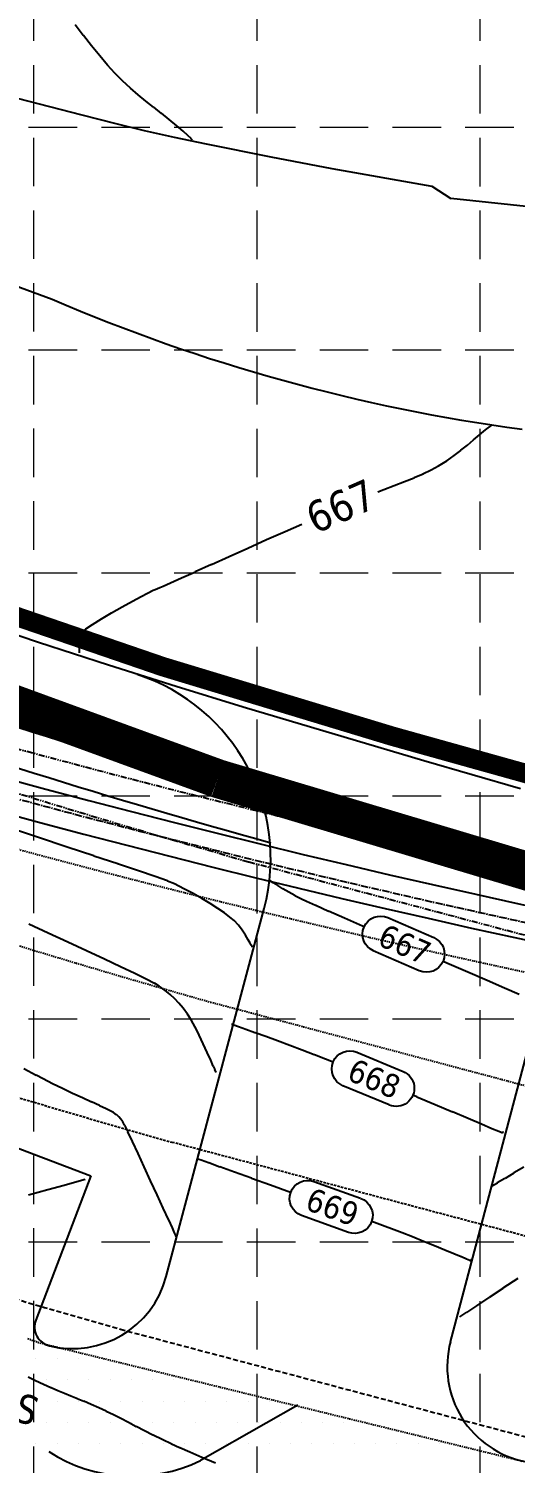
# Model space of a CAD drawing. Header units: inches. Extents: x 6967 to 7890, y 13663 to 15138.
# Drawn here: x 7359.1 to 7409.2, y 14262.6 to 14410.6 of the extents above; entities that cross this region are included whole.
import ezdxf

# ---------------------------------------------------------------- set-up
doc = ezdxf.new("R2010")
doc.units = ezdxf.units.IN
doc.header["$MEASUREMENT"] = 0
for name, pattern in [('CENTER2', [1.125, 0.75, -0.125, 0.125, -0.125]), ('DASHED', [0.75, 0.5, -0.25]), ('HIDDEN', [0.375, 0.25, -0.125]), ('XGWI003AR$0$HIDDEN2', [0.1875, 0.125, -0.0625]), ('xGWI003pt$0$HIDDEN2', [0.1875, 0.125, -0.0625]), ('xGWI003pt$0$PHANTOM2', [1.25, 0.625, -0.125, 0.125, -0.125, 0.125, -0.125])]:
    doc.linetypes.add(name, pattern=pattern)
for name, color, linetype in [('C-SITE-BLDG-STBK-N', 7, 'DASHED'), ('C-SITE-LSCP-STBK-N', 2, 'HIDDEN'), ('EC', 35, 'Continuous'), ('GRID', 254, 'HIDDEN'), ('LIMITS OF DISTURBANCE', 1, 'HIDDEN'), ('PC', 35, 'Continuous'), ('SILT FENCE', 200, 'Continuous'), ('V-ESMT-ACCS-TXT-N', 7, 'Continuous'), ('V-ROAD-BACK-P', 2, 'Continuous'), ('V-STRM-CNTR-E', 11, 'CENTER2'), ('V-STRM-UNDR-E', 15, 'Continuous'), ('XGWI003AR$0$C-PKNG-CURB-FACE-N', 4, 'Continuous'), ('XGWI003AR$0$C-PKNG-FIRE-HTCH-N', 2, 'Continuous'), ('XGWI003AR$0$C-PKNG-FIRE-N', 2, 'XGWI003AR$0$HIDDEN2'), ('XGWI003AR$0$C-SITE-WALK-N', 2, 'Continuous'), ('xGWI003pt$0$C-BNDY-E', 3, 'xGWI003pt$0$PHANTOM2'), ('xGWI003pt$0$C-ESMT-ELEC', 14, 'xGWI003pt$0$HIDDEN2'), ('xGWI003pt$0$C-RWAY-DCTD-E', 6, 'xGWI003pt$0$PHANTOM2'), ('xGWI003pt$0$TXU-ESMT', 2, 'xGWI003pt$0$HIDDEN2')]:
    doc.layers.add(name, color=color, linetype=linetype)
doc.styles.add('L100', font='TAHOMA.TTF', dxfattribs={"height": 4})
doc.styles.add('L50', font='TAHOMA.TTF', dxfattribs={"height": 2})
doc.styles.add('L80', font='TAHOMA.TTF', dxfattribs={"height": 3.2})

msp = doc.modelspace()

# ---------------------------------------------------------------- linework, layer by layer
at = {"layer": 'C-SITE-BLDG-STBK-N'}
msp.add_line((7368.57, 14276.47), (7533.85, 14232.55), dxfattribs=at)
msp.add_arc((7656.88, 15294.95), 1058.5, 247.12365, 254.19419, dxfattribs=at)
at = {"layer": 'C-SITE-LSCP-STBK-N', "color": 253}
msp.add_line((7537.58, 14252.25), (7373.86, 14295.76), dxfattribs=at)
msp.add_arc((7656.88, 15294.95), 1038.5, 248.54838, 254.18533, dxfattribs=at)
at = {"layer": 'EC', "color": 35, "extrusion": (0.792956, 0.609279, 0), "elevation": 14619.57}
msp.add_lwpolyline([(6939.28, 668), (6940.66, 668)], dxfattribs=at)
at = {"layer": 'EC', "color": 35, "extrusion": (0.785388, 0.619004, 0), "elevation": 14703.98}
msp.add_lwpolyline([(6757.22, 668), (6758.59, 668)], dxfattribs=at)
at = {"layer": 'EC', "color": 35}
for points, elevation in [([(7366.42, 14407.83), (7365.58, 14408.86)], 668), ([(7367.23, 14406.88), (7366.42, 14407.83)], 668), ([(7371.97, 14402.54), (7371.18, 14403.17)], 668), ([(7375.02, 14400.06), (7374.37, 14400.62)], 668), ([(7375.83, 14399.31), (7375.51, 14399.62)], 668), ([(7404.31, 14367.69), (7404.93, 14368.23)], 667), ([(7405.55, 14368.76), (7406.18, 14369.27)], 667), ([(7395.7, 14363.1), (7396.78, 14363.51)], 667), ([(7396.78, 14363.51), (7397.82, 14363.92)], 667), ([(7395.09, 14362.86), (7395.7, 14363.1)], 667), ([(7383.62, 14357.93), (7385.52, 14358.78)], 667), ([(7377.94, 14355.38), (7379.77, 14356.2)], 667), ([(7372.62, 14352.99), (7372.95, 14353.14)], 667), ([(7372.95, 14353.14), (7373.71, 14353.48)], 667), ([(7373.71, 14353.48), (7374.85, 14353.99)], 667), ([(7369.79, 14351.58), (7370.69, 14352.07)], 667), ([(7371.92, 14352.71), (7372.14, 14352.8)], 667), ([(7372.14, 14352.8), (7372.36, 14352.89)], 667), ([(7372.36, 14352.89), (7372.62, 14352.99)], 667), ([(7366.59, 14349.75), (7367.64, 14350.37)], 667), ([(7368.74, 14350.99), (7369.79, 14351.58)], 667), ([(7365, 14348.73), (7365.68, 14349.19)], 667), ([(7364.46, 14347.95), (7364.66, 14348.42)], 667), ([(7364.35, 14346.27), (7364.35, 14346.28)], 667)]:
    msp.add_lwpolyline(points, dxfattribs=dict(at, elevation=elevation))
at = {"layer": 'EC', "color": 35, "extrusion": (0.738065, 0.67473, 0), "elevation": 15158.24}
msp.add_lwpolyline([(5661.2, 668), (5662.33, 668)], dxfattribs=at)
at = {"layer": 'EC', "color": 35, "extrusion": (0.707845, 0.706368, 0), "elevation": 15391.36}
msp.add_lwpolyline([(4991.6, 668), (4992.74, 668)], dxfattribs=at)
at = {"layer": 'EC', "color": 35, "extrusion": (-0.67864, -0.734471, 0), "elevation": -15580.99}
msp.add_lwpolyline([(-4362.73, 668), (-4363.82, 668)], dxfattribs=at)
at = {"layer": 'EC', "color": 35, "extrusion": (-0.653299, -0.7571, 0), "elevation": -15720.2}
msp.add_lwpolyline([(-3829.88, 668), (-3830.93, 668)], dxfattribs=at)
at = {"layer": 'EC', "color": 35, "extrusion": (-0.633761, -0.773529, 0), "elevation": -15812.84}
msp.add_lwpolyline([(-3426.34, 668), (-3427.36, 668)], dxfattribs=at)
at = {"layer": 'EC', "color": 35, "extrusion": (-0.617813, -0.786325, 0), "elevation": -15879.58}
msp.add_lwpolyline([(-3100.29, 668), (-3101.3, 668)], dxfattribs=at)
at = {"layer": 'EC', "color": 35, "extrusion": (0.622655, 0.782496, 0), "elevation": 15860.14}
msp.add_lwpolyline([(3197.24, 668), (3198.26, 668)], dxfattribs=at)
at = {"layer": 'EC', "color": 35, "extrusion": (-0.635642, -0.771984, 0), "elevation": -15804.51}
msp.add_lwpolyline([(-3460.73, 668), (-3461.77, 668)], dxfattribs=at)
at = {"layer": 'EC', "color": 35, "extrusion": (0.670079, 0.74229, 0), "elevation": 15630.86}
msp.add_lwpolyline([(4174.12, 668), (4174.78, 668)], dxfattribs=at)
at = {"layer": 'EC', "color": 35, "extrusion": (0.691824, 0.722066, 0), "elevation": 15500.03}
msp.add_lwpolyline([(4635.73, 668), (4635.96, 668)], dxfattribs=at)
at = {"layer": 'EC', "color": 35, "extrusion": (-0.603277, 0.797532, 0), "elevation": 6991.97}
msp.add_lwpolyline([(-14575.31, 667), (-14576.12, 667)], dxfattribs=at)
at = {"layer": 'EC', "color": 35, "extrusion": (-0.649154, 0.760657, 0), "elevation": 6122.35}
msp.add_lwpolyline([(-14959.81, 667), (-14960.62, 667)], dxfattribs=at)
at = {"layer": 'EC', "color": 35, "extrusion": (-0.573921, 0.818911, 0), "elevation": 7516.27}
msp.add_lwpolyline([(-14306.71, 667), (-14307.65, 667)], dxfattribs=at)
at = {"layer": 'EC', "color": 35, "extrusion": (-0.61105, 0.791592, 0), "elevation": 6848.92}
msp.add_lwpolyline([(-14638.83, 667), (-14639.71, 667)], dxfattribs=at)
at = {"layer": 'EC', "color": 35, "extrusion": (-0.636856, 0.770982, 0), "elevation": 6361.76}
msp.add_lwpolyline([(-14857.89, 667), (-14858.75, 667)], dxfattribs=at)
at = {"layer": 'EC', "color": 35, "extrusion": (0.43163, -0.902051, 0), "elevation": -9763.77}
msp.add_lwpolyline([(12875.18, 667), (12876.12, 667)], dxfattribs=at)
at = {"layer": 'EC', "color": 35, "extrusion": (0.474801, -0.880093, 0), "elevation": -9128.85}
msp.add_lwpolyline([(13333.79, 667), (13334.65, 667)], dxfattribs=at)
at = {"layer": 'EC', "color": 35, "extrusion": (0.527423, -0.849603, 0), "elevation": -8301.38}
msp.add_lwpolyline([(13864.92, 667), (13865.91, 667)], dxfattribs=at)
at = {"layer": 'EC', "color": 35, "extrusion": (0.37988, -0.925036, 0), "elevation": -10476.85}
msp.add_lwpolyline([(12299.82, 667), (12300.89, 667)], dxfattribs=at)
at = {"layer": 'EC', "color": 35, "extrusion": (0.400925, -0.916111, 0), "elevation": -10192.95}
msp.add_lwpolyline([(12537.15, 667), (12538.16, 667)], dxfattribs=at)
at = {"layer": 'EC', "color": 35, "extrusion": (0.40752, -0.913196, 0), "elevation": -10102.63}
msp.add_lwpolyline([(12595.92, 667), (12597.8, 667)], dxfattribs=at)
at = {"layer": 'EC', "color": 35, "extrusion": (0.408922, -0.912569, 0), "elevation": -10083.28}
msp.add_lwpolyline([(12607.22, 667), (12609.34, 667)], dxfattribs=at)
at = {"layer": 'EC', "color": 35, "extrusion": (0.409345, -0.91238, 0), "elevation": -10077.43}
msp.add_lwpolyline([(12609.79, 667), (12611.89, 667)], dxfattribs=at)
at = {"layer": 'EC', "color": 35, "extrusion": (0.409975, -0.912097, 0), "elevation": -10068.72}
msp.add_lwpolyline([(12611.35, 667), (12612.92, 667)], dxfattribs=at)
at = {"layer": 'EC', "color": 35, "extrusion": (-0.409864, 0.912147, 0), "elevation": 10070.27}
msp.add_lwpolyline([(-12611.69, 667), (-12613.51, 667)], dxfattribs=at)
at = {"layer": 'EC', "color": 35, "extrusion": (0.474298, -0.880364, 0), "elevation": -9139.14}
msp.add_lwpolyline([(13296.06, 667), (13296.8, 667)], dxfattribs=at)
at = {"layer": 'EC', "color": 35, "extrusion": (-0.466699, 0.884416, 0), "elevation": 9253.31}
msp.add_lwpolyline([(-13217.61, 667), (-13217.97, 667)], dxfattribs=at)
at = {"layer": 'EC', "color": 35, "extrusion": (0.42503, -0.905179, 0), "elevation": -9858.49}
msp.add_lwpolyline([(12772.97, 667), (12773.24, 667)], dxfattribs=at)
at = {"layer": 'EC', "color": 35, "extrusion": (-0.493715, 0.869624, 0), "elevation": 8841.91}
msp.add_lwpolyline([(-13492.07, 667), (-13493.33, 667)], dxfattribs=at)
at = {"layer": 'EC', "color": 35, "extrusion": (-0.66846, 0.743748, 0), "elevation": 5748.63}
msp.add_lwpolyline([(-15068.8, 667), (-15069.26, 667)], dxfattribs=at)
at = {"layer": 'EC', "color": 35, "extrusion": (0.524614, -0.85134, 0), "elevation": -8351.91}
msp.add_lwpolyline([(13798.48, 667), (13799.56, 667)], dxfattribs=at)
at = {"layer": 'EC', "color": 35, "extrusion": (0.998466, -0.055367, 0), "elevation": 6558.69}
msp.add_lwpolyline([(14732.58, 667), (14733.12, 667)], dxfattribs=at)
at = {"layer": 'EC', "color": 35, "extrusion": (0.985052, -0.172255, 0), "elevation": 4782.87}
msp.add_lwpolyline([(15401.48, 667), (15402.05, 667)], dxfattribs=at)
at = {"layer": 'EC', "color": 35, "extrusion": (0.999951, 0.00993, 0), "elevation": 7506.43}
msp.add_lwpolyline([(14272.67, 667), (14273.01, 667)], dxfattribs=at)
at = {"layer": 'EC', "color": 35, "extrusion": (0.998949, 0.045845, 0), "elevation": 8014.31}
msp.add_lwpolyline([(13993.63, 667), (13993.8, 667)], dxfattribs=at)
at = {"layer": 'EC', "color": 35, "extrusion": (0.997797, 0.066335, 0), "elevation": 8299.79}
msp.add_lwpolyline([(13826.17, 667), (13826.22, 667)], dxfattribs=at)
at = {"layer": 'GRID', "color": 252, "linetype": 'HIDDEN', "lineweight": 0, "ltscale": 20}
for p, q in [((7359.63, 13779.39), (7359.63, 15113.57)), ((7382.63, 13779.38), (7382.63, 15113.57)), ((7405.63, 13779.38), (7405.63, 15113.57)), ((6991.59, 14400.5), (7865.68, 14400.5)), ((6991.59, 14377.5), (7865.68, 14377.5)), ((6991.59, 14354.5), (7865.68, 14354.5)), ((6991.59, 14331.49), (7865.68, 14331.49)), ((6991.59, 14308.49), (7865.68, 14308.49)), ((6991.59, 14285.49), (7865.68, 14285.49))]:
    msp.add_line(p, q, dxfattribs=at)
at = {"layer": 'LIMITS OF DISTURBANCE', "linetype": 'DASHED', "ltscale": 25, "const_width": 2}
msp.add_lwpolyline([(7626.68, 14301.01), (7537.7, 14305.63), (7486.93, 14312.38), (7396.55, 14337.66), (7372.92, 14344.83), (7341.41, 14355.65), (7272.76, 14383.79), (7321.11, 14493.63), (7084.45, 14614.89), (7078.43, 14602.87), (7300.44, 14489.89), (7255.53, 14390.87), (7231.16, 14402.51, 0.426649), (7192.43, 14387.89), (7143.12, 14290.44, 0.055483), (7100.96, 14177.59), (7091.99, 14135.02), (7118.28, 14130.52), (7275.49, 14103.27), (7373.36, 14083.72), (7470.5, 14064.56), (7646.85, 14024.45)], format="xyb", dxfattribs=at)
at = {"layer": 'PC', "color": 25, "extrusion": (-0.319244, -0.947672, 0), "elevation": -15927.16}
msp.add_lwpolyline([(2401.11, 668), (2398.16, 668)], dxfattribs=at)
at = {"layer": 'PC', "color": 25}
for points, elevation in [([(7363.06, 14326.21), (7360.12, 14327.19)], 668), ([(7370.41, 14323.76), (7368.27, 14324.48)], 668), ([(7385.3, 14321.91), (7384.76, 14322.24)], 667), ([(7376.05, 14321.41), (7375.1, 14321.92)], 668), ([(7387.21, 14320.85), (7386.54, 14321.2)], 667), ([(7379.84, 14319), (7379.28, 14319.42)], 668), ([(7380.27, 14318.63), (7379.84, 14319)], 668), ([(7381.43, 14317.14), (7381.1, 14317.65)], 668), ([(7393.51, 14318.04), (7391.63, 14318.87)], 667), ([(7393.66, 14317.98), (7393.51, 14318.04)], 667), ([(7365.07, 14315.5), (7363.13, 14316.4)], 669), ([(7382.04, 14316.09), (7381.91, 14316.31)], 668), ([(7382.13, 14315.96), (7382.04, 14316.09)], 668), ([(7406.34, 14312.45), (7404.34, 14313.32)], 667), ([(7373.17, 14311.43), (7372.56, 14311.87)], 669), ([(7408.13, 14311.67), (7406.34, 14312.45)], 667), ([(7373.69, 14311), (7373.17, 14311.43)], 669), ([(7374.59, 14310.11), (7374.16, 14310.57)], 669), ([(7375.02, 14309.59), (7374.59, 14310.11)], 669), ([(7381.47, 14307.41), (7380.73, 14307.67)], 668), ([(7382.42, 14307.06), (7381.47, 14307.41)], 668), ([(7377.09, 14305.93), (7376.67, 14306.81)], 669), ([(7377.49, 14305.04), (7377.09, 14305.93)], 669), ([(7384.75, 14306.21), (7383.53, 14306.66)], 668), ([(7386.02, 14305.74), (7384.75, 14306.21)], 668), ([(7387.3, 14305.26), (7386.02, 14305.74)], 668), ([(7378.12, 14303.63), (7377.86, 14304.22)], 669), ([(7360.58, 14302.3), (7359.87, 14302.67)], 670), ([(7361.57, 14301.8), (7360.58, 14302.3)], 670), ([(7362.6, 14301.3), (7361.57, 14301.8)], 670), ([(7366.4, 14299.54), (7365.57, 14299.92)], 670), ([(7368.6, 14298.16), (7368.38, 14298.4)], 670), ([(7368.99, 14297.54), (7368.82, 14297.87)], 670), ([(7405.77, 14297.62), (7404.39, 14298.2)], 668), ([(7369.81, 14295.83), (7369.33, 14296.83)], 670), ([(7407.86, 14296.73), (7407.79, 14296.76)], 668), ([(7407.96, 14296.84), (7407.94, 14296.77)], 668), ([(7376.57, 14294.02), (7376.52, 14294.04)], 669), ([(7376.62, 14294), (7376.57, 14294.02)], 669), ([(7376.89, 14293.9), (7376.62, 14294)], 669), ([(7378.81, 14293.21), (7377.65, 14293.63)], 669), ([(7410.11, 14293.21), (7409.1, 14292.6)], 669), ([(7372.34, 14290.34), (7371.67, 14291.79)], 670), ([(7407.4, 14291.56), (7406.79, 14291.2)], 669), ([(7359.09, 14290.35), (7361.07, 14290.88)], 670), ([(7373.53, 14287.74), (7372.97, 14288.97)], 670), ([(7374.14, 14286.41), (7373.91, 14286.92)], 670), ([(7397.59, 14286.42), (7396.77, 14286.72)], 669), ([(7398.66, 14286), (7397.59, 14286.42)], 669), ([(7399.8, 14285.54), (7398.66, 14286)], 669), ([(7400.93, 14285.08), (7399.8, 14285.54)], 669), ([(7404.2, 14283.71), (7403.69, 14283.93)], 669), ([(7404.4, 14283.62), (7404.2, 14283.71)], 669), ([(7404.55, 14283.55), (7404.4, 14283.62)], 669), ([(7404.74, 14283.69), (7404.71, 14283.6)], 669), ([(7409.49, 14281.7), (7407.97, 14280.7)], 670), ([(7406.53, 14279.74), (7405.26, 14278.9)], 670), ([(7404.22, 14278.22), (7403.51, 14277.75)], 670), ([(7361.4, 14270.42), (7360.64, 14270.76)], 670), ([(7364.8, 14269.03), (7364.11, 14269.31)], 670), ([(7367.08, 14268.01), (7366.34, 14268.37)], 670), ([(7369.39, 14266.84), (7368.6, 14267.25)], 670), ([(7374.66, 14264.24), (7373.83, 14264.62)], 670), ([(7376.95, 14263.24), (7375.71, 14263.78)], 670)]:
    msp.add_lwpolyline(points, dxfattribs=dict(at, elevation=elevation))
at = {"layer": 'PC', "color": 25, "extrusion": (0.314883, 0.94913, 0), "elevation": 15915.94}
msp.add_lwpolyline([(-2480.31, 668), (-2477.42, 668)], dxfattribs=at)
at = {"layer": 'PC', "color": 25, "extrusion": (-0.315025, -0.949083, 0), "elevation": -15916.31}
msp.add_lwpolyline([(2480.54, 668), (2477.93, 668)], dxfattribs=at)
at = {"layer": 'PC', "color": 25, "extrusion": (0.32357, 0.946204, 0), "elevation": 15938.05}
msp.add_lwpolyline([(-2341.01, 668), (-2339.17, 668)], dxfattribs=at)
at = {"layer": 'PC', "color": 25, "extrusion": (-0.338021, -0.941139, 0), "elevation": -15972.03}
msp.add_lwpolyline([(2098.03, 668), (2096.68, 668)], dxfattribs=at)
at = {"layer": 'PC', "color": 25, "extrusion": (-0.379944, -0.92501, 0), "elevation": -16050.13}
msp.add_lwpolyline([(1379.44, 668), (1378.66, 668)], dxfattribs=at)
at = {"layer": 'PC', "color": 25, "extrusion": (-0.454722, -0.890633, 0), "elevation": -16109.2}
msp.add_lwpolyline([(56.02, 668), (54.94, 668)], dxfattribs=at)
at = {"layer": 'PC', "color": 25, "extrusion": (0.510121, 0.860103, 0), "elevation": 16085.72}
msp.add_lwpolyline([(954.97, 667), (955.42, 667)], dxfattribs=at)
at = {"layer": 'PC', "color": 25, "extrusion": (-0.518758, -0.854921, 0), "elevation": -16075.29}
msp.add_lwpolyline([(-1116.39, 667), (-1116.94, 667)], dxfattribs=at)
at = {"layer": 'PC', "color": 25, "extrusion": (0.494597, 0.869123, 0), "elevation": 16095.23}
msp.add_lwpolyline([(671.59, 668), (672.64, 668)], dxfattribs=at)
at = {"layer": 'PC', "color": 25, "extrusion": (-0.514612, -0.857423, 0), "elevation": -16075.34}
msp.add_lwpolyline([(-1043.54, 668), (-1044.53, 668)], dxfattribs=at)
at = {"layer": 'PC', "color": 25, "extrusion": (-0.50601, -0.862527, 0), "elevation": -16090.08}
msp.add_lwpolyline([(-876.32, 667), (-877.01, 667)], dxfattribs=at)
at = {"layer": 'PC', "color": 25, "extrusion": (-0.489345, -0.87209, 0), "elevation": -16103.95}
msp.add_lwpolyline([(-566.28, 667), (-567.01, 667)], dxfattribs=at)
at = {"layer": 'PC', "color": 25, "extrusion": (-0.424756, -0.905308, 0), "elevation": -16102.54}
msp.add_lwpolyline([(605.4, 667), (604.83, 667)], dxfattribs=at)
at = {"layer": 'PC', "color": 25, "extrusion": (-0.410676, -0.911781, 0), "elevation": -16091.22}
msp.add_lwpolyline([(855.89, 667), (854.85, 667)], dxfattribs=at)
at = {"layer": 'PC', "color": 25, "extrusion": (0.536691, 0.843779, 0), "elevation": 16042.84}
msp.add_lwpolyline([(1459.46, 668), (1460.38, 668)], dxfattribs=at)
at = {"layer": 'PC', "color": 25, "extrusion": (-0.563149, -0.826355, 0), "elevation": -15988.56}
msp.add_lwpolyline([(-1966.07, 668), (-1966.9, 668)], dxfattribs=at)
at = {"layer": 'PC', "color": 25, "extrusion": (-0.405878, -0.913927, 0), "elevation": -16086.5}
msp.add_lwpolyline([(941.92, 667), (940.47, 667)], dxfattribs=at)
at = {"layer": 'PC', "color": 25, "extrusion": (0.40347, 0.914993, 0), "elevation": 16083.97}
msp.add_lwpolyline([(-986.06, 667), (-984.27, 667)], dxfattribs=at)
at = {"layer": 'PC', "color": 25, "extrusion": (0.421281, 0.90693, 0), "elevation": 16085.92}
msp.add_lwpolyline([(-644.4, 669), (-642.18, 669)], dxfattribs=at)
at = {"layer": 'PC', "color": 25, "extrusion": (0.73199, 0.681316, 0), "elevation": 15157.79}
msp.add_lwpolyline([(5452.15, 668), (5452.8, 668)], dxfattribs=at)
at = {"layer": 'PC', "color": 25, "extrusion": (0.797579, 0.603214, 0), "elevation": 14523.62}
msp.add_lwpolyline([(6967.08, 668), (6967.72, 668)], dxfattribs=at)
at = {"layer": 'PC', "color": 25, "linetype": 'Continuous', "extrusion": (-0.400427, -0.916329, 0)}
for points, elevation in [([(1043.58, 667), (1048.73, 667)], -16082.47), ([(1048.73, 667), (1043.58, 667)], -16078.72)]:
    msp.add_lwpolyline(points, dxfattribs=dict(at, elevation=elevation))
at = {"layer": 'PC', "color": 25, "extrusion": (-0.420394, -0.907342, 0), "elevation": -16085.28}
msp.add_lwpolyline([(662.35, 669), (660.14, 669)], dxfattribs=at)
at = {"layer": 'PC', "color": 25, "extrusion": (0.860346, 0.509711, 0), "elevation": 13648.19}
msp.add_lwpolyline([(8554.73, 668), (8555.29, 668)], dxfattribs=at)
at = {"layer": 'PC', "color": 25, "extrusion": (0.866476, 0.499219, 0), "elevation": 13543.22}
msp.add_lwpolyline([(8719.55, 668), (8719.95, 668)], dxfattribs=at)
at = {"layer": 'PC', "color": 25, "extrusion": (-0.42175, -0.906712, 0), "elevation": -16086.26}
msp.add_lwpolyline([(642.46, 669), (640.44, 669)], dxfattribs=at)
at = {"layer": 'PC', "color": 25, "extrusion": (-0.424435, -0.905458, 0), "elevation": -16088.09}
msp.add_lwpolyline([(596.63, 669), (594.79, 669)], dxfattribs=at)
at = {"layer": 'PC', "color": 25, "extrusion": (0.828315, 0.560263, 0), "elevation": 14135.43}
msp.add_lwpolyline([(7722.12, 668), (7722.19, 668)], dxfattribs=at)
at = {"layer": 'PC', "color": 25, "extrusion": (-0.429328, -0.903148, 0), "elevation": -16091.08}
msp.add_lwpolyline([(511.18, 669), (509.57, 669)], dxfattribs=at)
at = {"layer": 'PC', "color": 25, "extrusion": (-0.438221, -0.898867, 0), "elevation": -16095.35}
msp.add_lwpolyline([(353.66, 669), (352.35, 669)], dxfattribs=at)
at = {"layer": 'PC', "color": 25, "extrusion": (-0.399608, -0.916686, 0), "elevation": -16079.65}
msp.add_lwpolyline([(1065.4, 667), (1064.98, 667)], dxfattribs=at)
at = {"layer": 'PC', "color": 25, "extrusion": (0.399366, 0.916792, 0), "elevation": 16079.37}
msp.add_lwpolyline([(-1071.99, 667), (-1069.65, 667)], dxfattribs=at)
at = {"layer": 'PC', "color": 25, "extrusion": (-0.456186, -0.889885, 0), "elevation": -16099.2}
msp.add_lwpolyline([(31.29, 669), (30.33, 669)], dxfattribs=at)
at = {"layer": 'PC', "color": 25, "extrusion": (-0.504575, -0.863368, 0), "elevation": -16076.42}
msp.add_lwpolyline([(-856.19, 669), (-856.75, 669)], dxfattribs=at)
at = {"layer": 'PC', "color": 25, "extrusion": (-0.67971, -0.733481, 0), "elevation": -15508.82}
msp.add_lwpolyline([(-4318.23, 669), (-4318.86, 669)], dxfattribs=at)
at = {"layer": 'PC', "color": 25, "extrusion": (0.399229, 0.916851, 0), "elevation": 16079.21}
msp.add_lwpolyline([(-1080.18, 667), (-1078.52, 667)], dxfattribs=at)
at = {"layer": 'PC', "color": 25, "extrusion": (0.801535, 0.597947, 0), "elevation": 14467.72}
msp.add_lwpolyline([(7059.01, 669), (7059.77, 669)], dxfattribs=at)
at = {"layer": 'PC', "color": 25, "extrusion": (0.843021, 0.53788, 0), "elevation": 13914.2}
msp.add_lwpolyline([(8094.96, 669), (8095.66, 669)], dxfattribs=at)
at = {"layer": 'PC', "color": 25, "extrusion": (0.877409, 0.479742, 0), "elevation": 13335.98}
msp.add_lwpolyline([(9014.97, 669), (9015.82, 669)], dxfattribs=at)
at = {"layer": 'PC', "color": 25, "extrusion": (0.894813, 0.446442, 0), "elevation": 12987.89}
msp.add_lwpolyline([(9508.67, 669), (9509.61, 669)], dxfattribs=at)
at = {"layer": 'PC', "color": 25, "extrusion": (-0.343551, -0.939134, 0), "elevation": -15972.47}
msp.add_lwpolyline([(2015.38, 668), (2015.32, 668)], dxfattribs=at)
at = {"layer": 'PC', "color": 25, "extrusion": (-0.336006, -0.94186, 0), "elevation": -15955.79}
msp.add_lwpolyline([(2143.63, 668), (2143.45, 668)], dxfattribs=at)
at = {"layer": 'PC', "color": 25, "extrusion": (-0.336969, -0.941516, 0), "elevation": -15957.98}
msp.add_lwpolyline([(2127.83, 668), (2127.32, 668)], dxfattribs=at)
at = {"layer": 'PC', "color": 25, "extrusion": (-0.341589, -0.939849, 0), "elevation": -15968.24}
msp.add_lwpolyline([(2052.41, 668), (2051.23, 668)], dxfattribs=at)
at = {"layer": 'PC', "color": 25, "extrusion": (0.912439, 0.409212, 0), "elevation": 12585.31}
msp.add_lwpolyline([(10032.62, 669), (10033.52, 669)], dxfattribs=at)
at = {"layer": 'PC', "color": 25, "extrusion": (-0.355292, -0.934755, 0), "elevation": -15996.57}
msp.add_lwpolyline([(1824.09, 668), (1822.77, 668)], dxfattribs=at)
at = {"layer": 'PC', "color": 25, "extrusion": (0.362277, 0.932071, 0), "elevation": 16009.77}
msp.add_lwpolyline([(-1705.57, 668), (-1704.35, 668)], dxfattribs=at)
at = {"layer": 'PC', "color": 25, "extrusion": (-0.372866, -0.927885, 0), "elevation": -16028.15}
msp.add_lwpolyline([(1524.02, 668), (1523.17, 668)], dxfattribs=at)
at = {"layer": 'PC', "color": 25, "linetype": 'Continuous', "extrusion": (-0.385163, -0.922848, 0)}
for points, elevation in [([(1312.77, 668), (1317.92, 668)], -16048.89), ([(1317.92, 668), (1312.77, 668)], -16045.13)]:
    msp.add_lwpolyline(points, dxfattribs=dict(at, elevation=elevation))
at = {"layer": 'PC', "color": 25, "extrusion": (-0.469337, -0.883019, 0), "elevation": -16083.79}
msp.add_lwpolyline([(-213.86, 670), (-215.31, 670)], dxfattribs=at)
at = {"layer": 'PC', "color": 25, "extrusion": (0.908618, 0.417629, 0), "elevation": 12677.51}
msp.add_lwpolyline([(9914.8, 669), (9915.21, 669)], dxfattribs=at)
at = {"layer": 'PC', "color": 25, "extrusion": (0.903781, 0.427996, 0), "elevation": 12790.09}
msp.add_lwpolyline([(9768.89, 669), (9769.13, 669)], dxfattribs=at)
at = {"layer": 'PC', "color": 25, "extrusion": (0.89906, 0.437826, 0), "elevation": 12895.86}
msp.add_lwpolyline([(9628.73, 669), (9628.84, 669)], dxfattribs=at)
at = {"layer": 'PC', "color": 25, "extrusion": (-0.426756, -0.904367, 0), "elevation": -16075.65}
msp.add_lwpolyline([(556.47, 670), (555.32, 670)], dxfattribs=at)
at = {"layer": 'PC', "color": 25, "extrusion": (-0.419913, -0.907565, 0), "elevation": -16070.99}
msp.add_lwpolyline([(678.99, 670), (677.88, 670)], dxfattribs=at)
at = {"layer": 'PC', "color": 25, "extrusion": (-0.416215, -0.909266, 0), "elevation": -16068.09}
msp.add_lwpolyline([(745.43, 670), (744.4, 670)], dxfattribs=at)
at = {"layer": 'PC', "color": 25, "extrusion": (-0.387729, -0.921773, 0), "elevation": -16050.61}
msp.add_lwpolyline([(1275.61, 668), (1275.16, 668)], dxfattribs=at)
at = {"layer": 'PC', "color": 25, "extrusion": (0.388545, 0.92143, 0), "elevation": 16051.73}
msp.add_lwpolyline([(-1263.44, 668), (-1261.4, 668)], dxfattribs=at)
at = {"layer": 'PC', "color": 25, "extrusion": (0.420968, 0.907076, 0), "elevation": 16071.78}
msp.add_lwpolyline([(-662.99, 670), (-662.24, 670)], dxfattribs=at)
at = {"layer": 'PC', "color": 25, "extrusion": (-0.436538, -0.899686, 0), "elevation": -16080.82}
msp.add_lwpolyline([(386.45, 670), (385.9, 670)], dxfattribs=at)
at = {"layer": 'PC', "color": 25, "extrusion": (-0.488277, -0.872689, 0), "elevation": -16075.98}
msp.add_lwpolyline([(-551.95, 670), (-552.26, 670)], dxfattribs=at)
at = {"layer": 'PC', "color": 25, "extrusion": (-0.598321, -0.801257, 0), "elevation": -15865.37}
msp.add_lwpolyline([(-2651.38, 670), (-2651.75, 670)], dxfattribs=at)
at = {"layer": 'PC', "color": 25, "extrusion": (0.663895, 0.747826, 0), "elevation": 15584.54}
msp.add_lwpolyline([(3982.37, 670), (3982.69, 670)], dxfattribs=at)
at = {"layer": 'PC', "color": 25, "extrusion": (-0.389183, -0.921161, 0), "elevation": -16052.6}
msp.add_lwpolyline([(1254.27, 668), (1252.33, 668)], dxfattribs=at)
at = {"layer": 'PC', "color": 25, "extrusion": (-0.389693, -0.920945, 0), "elevation": -16053.3}
msp.add_lwpolyline([(1247.13, 668), (1245.38, 668)], dxfattribs=at)
at = {"layer": 'PC', "color": 25, "extrusion": (0.799371, 0.600838, 0), "elevation": 14481.12}
msp.add_lwpolyline([(7001.83, 670), (7002.2, 670)], dxfattribs=at)
at = {"layer": 'PC', "color": 25, "extrusion": (0.899703, 0.436502, 0), "elevation": 12870.82}
msp.add_lwpolyline([(9646.17, 670), (9646.95, 670)], dxfattribs=at)
at = {"layer": 'PC', "color": 25, "extrusion": (-0.390439, -0.920629, 0), "elevation": -16054.3}
msp.add_lwpolyline([(1236.78, 668), (1235.61, 668)], dxfattribs=at)
at = {"layer": 'PC', "color": 25, "extrusion": (0.390687, 0.920524, 0), "elevation": 16054.63}
msp.add_lwpolyline([(-1233.21, 668), (-1232.45, 668)], dxfattribs=at)
at = {"layer": 'PC', "color": 25, "extrusion": (0.963404, -0.268054, 0), "elevation": 3304.53}
msp.add_lwpolyline([(15759.41, 668), (15759.37, 668)], dxfattribs=at)
at = {"layer": 'PC', "color": 25, "extrusion": (0.958078, -0.286506, 0), "elevation": 3001.27}
msp.add_lwpolyline([(15819.97, 668), (15819.96, 668)], dxfattribs=at)
at = {"layer": 'PC', "color": 25, "extrusion": (0.906706, 0.421763, 0), "elevation": 12711.71}
msp.add_lwpolyline([(9852.45, 670), (9853.8, 670)], dxfattribs=at)
at = {"layer": 'PC', "color": 25, "extrusion": (-0.390673, -0.92053, 0), "elevation": -16054.62}
msp.add_lwpolyline([(1233.73, 668), (1233.46, 668)], dxfattribs=at)
at = {"layer": 'PC', "color": 25, "extrusion": (-0.290931, -0.956744, 0), "elevation": -15833.49}
msp.add_lwpolyline([(2928.13, 668), (2928.07, 668)], dxfattribs=at)
at = {"layer": 'PC', "color": 25, "extrusion": (0.920445, -0.390871, 0), "elevation": 1230.41}
msp.add_lwpolyline([(16054.95, 668), (16054.89, 668)], dxfattribs=at)
at = {"layer": 'PC', "color": 25, "extrusion": (0.907922, 0.419139, 0), "elevation": 12683.16}
msp.add_lwpolyline([(9887.66, 670), (9889.17, 670)], dxfattribs=at)
at = {"layer": 'PC', "color": 25, "extrusion": (0.908658, 0.41754, 0), "elevation": 12665.73}
msp.add_lwpolyline([(9908.39, 670), (9909.98, 670)], dxfattribs=at)
at = {"layer": 'PC', "color": 25, "extrusion": (0.337213, 0.941428, 0), "elevation": 15944.27}
msp.add_lwpolyline([(-2125.52, 669), (-2124.72, 669)], dxfattribs=at)
at = {"layer": 'PC', "color": 25, "extrusion": (0.337566, 0.941302, 0), "elevation": 15945.06}
msp.add_lwpolyline([(-2122.37, 669), (-2120.78, 669)], dxfattribs=at)
at = {"layer": 'PC', "color": 25, "extrusion": (-0.337795, -0.94122, 0), "elevation": -15945.58}
msp.add_lwpolyline([(2120.36, 669), (2118.49, 669)], dxfattribs=at)
at = {"layer": 'PC', "color": 25, "extrusion": (0.521983, -0.852956, 0), "elevation": -8323.52}
msp.add_lwpolyline([(13780.13, 669), (13779.05, 669)], dxfattribs=at)
at = {"layer": 'PC', "color": 25, "extrusion": (0.264201, -0.964468, 0), "elevation": -11838.29}
msp.add_lwpolyline([(10875.19, 670), (10876.93, 670)], dxfattribs=at)
at = {"layer": 'PC', "color": 25, "extrusion": (0.271427, -0.962459, 0), "elevation": -11756.38}
msp.add_lwpolyline([(10965.41, 670), (10966.76, 670)], dxfattribs=at)
at = {"layer": 'PC', "color": 25, "extrusion": (0.293273, -0.956029, 0), "elevation": -11503.6}
msp.add_lwpolyline([(11231.63, 670), (11232.52, 670)], dxfattribs=at)
at = {"layer": 'PC', "color": 25, "extrusion": (-0.338073, -0.94112, 0), "elevation": -15946.2}
msp.add_lwpolyline([(2117.73, 669), (2115.66, 669)], dxfattribs=at)
at = {"layer": 'PC', "color": 25, "extrusion": (-0.338415, -0.940997, 0), "elevation": -15946.97}
msp.add_lwpolyline([(2114.13, 669), (2111.94, 669)], dxfattribs=at)
at = {"layer": 'PC', "color": 25, "linetype": 'Continuous', "extrusion": (-0.340167, -0.940365, 0), "elevation": -15952.76}
msp.add_lwpolyline([(2086.3, 669), (2091.43, 669)], dxfattribs=at)
at = {"layer": 'PC', "color": 25, "extrusion": (-0.518208, 0.855255, 0), "elevation": 8384.36}
msp.add_lwpolyline([(-13742.12, 669), (-13741.2, 669)], dxfattribs=at)
at = {"layer": 'PC', "color": 25, "extrusion": (0.909337, 0.416061, 0), "elevation": 12649.59}
msp.add_lwpolyline([(9925.89, 670), (9927.4, 670)], dxfattribs=at)
at = {"layer": 'PC', "color": 25, "extrusion": (-0.338846, -0.940842, 0), "elevation": -15947.94}
msp.add_lwpolyline([(2106.83, 669), (2106.82, 669)], dxfattribs=at)
at = {"layer": 'PC', "color": 25, "linetype": 'Continuous', "elevation": 669}
msp.add_lwpolyline([(7392.05, 14286.46), (7387.22, 14288.2)], dxfattribs=at)
at = {"layer": 'PC', "color": 25, "extrusion": (0.909128, 0.416517, 0), "elevation": 12654.57}
msp.add_lwpolyline([(9917.28, 670), (9918.19, 670)], dxfattribs=at)
at = {"layer": 'PC', "color": 25, "extrusion": (0.342937, 0.939359, 0), "elevation": 15956.98}
msp.add_lwpolyline([(-2047.49, 669), (-2046.3, 669)], dxfattribs=at)
at = {"layer": 'PC', "color": 25, "extrusion": (-0.345887, -0.938276, 0), "elevation": -15963.34}
msp.add_lwpolyline([(1998.63, 669), (1997.34, 669)], dxfattribs=at)
at = {"layer": 'PC', "color": 25, "extrusion": (0.907967, 0.419042, 0), "elevation": 12682.07}
msp.add_lwpolyline([(9881.22, 670), (9881.52, 670)], dxfattribs=at)
at = {"layer": 'PC', "color": 25, "extrusion": (0.90728, 0.420527, 0), "elevation": 12698.23}
msp.add_lwpolyline([(9860.33, 670), (9860.45, 670)], dxfattribs=at)
at = {"layer": 'PC', "color": 25, "extrusion": (-0.382726, -0.923862, 0), "elevation": -16029.97}
msp.add_lwpolyline([(1371.32, 669), (1370.17, 669)], dxfattribs=at)
at = {"layer": 'PC', "color": 25, "extrusion": (0.385736, 0.922609, 0), "elevation": 16034.35}
msp.add_lwpolyline([(-1320.06, 669), (-1319.04, 669)], dxfattribs=at)
at = {"layer": 'PC', "color": 25, "extrusion": (-0.387959, -0.921677, 0), "elevation": -16037.49}
msp.add_lwpolyline([(1282.22, 669), (1281.4, 669)], dxfattribs=at)
at = {"layer": 'PC', "color": 25, "extrusion": (0.855509, -0.517788, 0), "elevation": -1061.07}
msp.add_lwpolyline([(16053.82, 669), (16053.73, 669)], dxfattribs=at)
at = {"layer": 'PC', "color": 25, "extrusion": (0.965258, -0.2613, 0), "elevation": 3415.15}
msp.add_lwpolyline([(15722.34, 669), (15722.3, 669)], dxfattribs=at)
at = {"layer": 'PC', "color": 25, "extrusion": (0.950038, -0.312133, 0), "elevation": 2576.37}
msp.add_lwpolyline([(15881.37, 669), (15881.36, 669)], dxfattribs=at)
at = {"layer": 'PC', "color": 25, "extrusion": (-0.244099, -0.96975, 0), "elevation": -15658.92}
msp.add_lwpolyline([(3694.08, 669), (3693.97, 669)], dxfattribs=at)
at = {"layer": 'PC', "color": 25, "extrusion": (-0.551299, 0.834308, 0), "elevation": 7830.48}
msp.add_lwpolyline([(-14053.46, 670), (-14051.74, 670)], dxfattribs=at)
at = {"layer": 'PC', "color": 25, "extrusion": (0.894427, -0.447214, 0), "elevation": 236.69}
msp.add_lwpolyline([(16081.36, 670), (16081.36, 670)], dxfattribs=at)
at = {"layer": 'PC', "color": 25, "extrusion": (0.550892, -0.834576, 0), "elevation": -7837.33}
msp.add_lwpolyline([(14046.39, 670), (14045.15, 670)], dxfattribs=at)
at = {"layer": 'PC', "color": 25, "extrusion": (-0.437028, -0.899448, 0), "elevation": -16052.6}
msp.add_lwpolyline([(382.85, 670), (382.01, 670)], dxfattribs=at)
at = {"layer": 'PC', "color": 25, "extrusion": (-0.427046, -0.90423, 0), "elevation": -16047.38}
msp.add_lwpolyline([(561.44, 670), (560.5, 670)], dxfattribs=at)
at = {"layer": 'PC', "color": 25, "extrusion": (-0.392867, -0.919595, 0), "elevation": -16015.06}
msp.add_lwpolyline([(1163.91, 670), (1163.14, 670)], dxfattribs=at)
at = {"layer": 'PC', "color": 25, "extrusion": (-0.377395, -0.926052, 0), "elevation": -15993.3}
msp.add_lwpolyline([(1432.97, 670), (1432.24, 670)], dxfattribs=at)
at = {"layer": 'PC', "color": 25, "extrusion": (-0.368665, -0.929562, 0), "elevation": -15979.11}
msp.add_lwpolyline([(1584.08, 670), (1583.37, 670)], dxfattribs=at)
at = {"layer": 'PC', "color": 25, "extrusion": (0.368217, 0.92974, 0), "elevation": 15978.34}
msp.add_lwpolyline([(-1592.51, 670), (-1591.79, 670)], dxfattribs=at)
at = {"layer": 'PC', "color": 25, "extrusion": (-0.390081, -0.92078, 0), "elevation": -16011.52}
msp.add_lwpolyline([(1216.08, 670), (1215.28, 670)], dxfattribs=at)
at = {"layer": 'PC', "color": 25, "extrusion": (-0.408191, -0.912897, 0), "elevation": -16032.41}
msp.add_lwpolyline([(900.49, 670), (899.61, 670)], dxfattribs=at)
at = {"layer": 'PC', "color": 25, "extrusion": (-0.443274, -0.896386, 0), "elevation": -16055.28}
msp.add_lwpolyline([(279.96, 670), (279.12, 670)], dxfattribs=at)
at = {"layer": 'PC', "color": 25, "extrusion": (-0.454011, -0.890996, 0), "elevation": -16057.49}
msp.add_lwpolyline([(87.91, 670), (87.05, 670)], dxfattribs=at)
at = {"layer": 'PC', "color": 25, "extrusion": (-0.461027, -0.887386, 0), "elevation": -16057.68}
msp.add_lwpolyline([(-37, 670), (-37.91, 670)], dxfattribs=at)
at = {"layer": 'PC', "color": 25, "extrusion": (0.458057, 0.888923, 0), "elevation": 16057.72}
msp.add_lwpolyline([(-17.65, 670), (-16.7, 670)], dxfattribs=at)
at = {"layer": 'PC', "color": 25, "extrusion": (-0.451386, -0.892329, 0), "elevation": -16057.14}
msp.add_lwpolyline([(138.9, 670), (137.92, 670)], dxfattribs=at)
at = {"layer": 'PC', "color": 25, "extrusion": (-0.441524, -0.897249, 0), "elevation": -16054.63}
msp.add_lwpolyline([(316.9, 670), (315.87, 670)], dxfattribs=at)
at = {"layer": 'PC', "color": 25, "extrusion": (-0.428986, -0.903311, 0), "elevation": -16048.66}
msp.add_lwpolyline([(541.55, 670), (540.46, 670)], dxfattribs=at)
at = {"layer": 'PC', "color": 25, "extrusion": (-0.403467, -0.914994, 0), "elevation": -16027.13}
msp.add_lwpolyline([(993.77, 670), (992.62, 670)], dxfattribs=at)
at = {"layer": 'PC', "color": 25, "extrusion": (-0.39451, -0.918892, 0), "elevation": -16016.65}
msp.add_lwpolyline([(1153.14, 670), (1151.63, 670)], dxfattribs=at)
at = {"layer": 'PC', "color": 25, "linetype": 'Continuous', "extrusion": (0, 0, -1)}
for centre, radius, start, end in [((-7395.37, 14317.23, -667), 1.87, 293.6049, 113.6049), ((-7400.09, 14315.17, -667), 1.87, 113.6049, 293.6049), ((-7392.21, 14303.33, -668), 1.88, 292.6539, 112.6539), ((-7396.96, 14301.34, -668), 1.88, 112.6539, 292.6539), ((-7387.86, 14289.96, -669), 1.87, 289.8871, 109.8871), ((-7392.68, 14288.22, -669), 1.87, 109.8871, 289.8871)]:
    msp.add_arc(centre, radius, start, end, dxfattribs=at)
at = {"layer": 'SILT FENCE', "linetype": 'Continuous', "ltscale": 25, "const_width": 4}
msp.add_lwpolyline([(7117.6, 14220.55), (7125.36, 14241.77), (7144.64, 14284.48), (7191.6, 14377.34), (7241.14, 14390.54), (7283.26, 14368.13), (7378.58, 14333.28, 0.080719), (7711.3, 14276.13), (7748.41, 14279.87, -0.375451), (7785.09, 14252.52), (7783.08, 14036.21)], format="xyb", dxfattribs=at)
at = {"layer": 'V-ESMT-ACCS-TXT-N'}
for p, q in [((7386.84, 14268.63), (7383.58, 14266.78)), ((7383.58, 14266.78), (7376.8, 14262.92))]:
    msp.add_line(p, q, dxfattribs=at)
msp.add_arc((7369.81, 14277.26), 15.95, 237.2595, 295.9595, dxfattribs=at)
at = {"layer": 'V-ROAD-BACK-P', "color": 7}
msp.add_line((7412.71, 14392.06), (7402.6, 14393.14), dxfattribs=at)
for points in [[(7246.3, 14441.6), (7265.52, 14434.38), (7273.29, 14431.5), (7284.18, 14427.54), (7297.48, 14422.77), (7303.66, 14420.58), (7309.79, 14418.45), (7316.09, 14416.31), (7322.78, 14414.11), (7326.33, 14412.98), (7333.12, 14410.82), (7339.47, 14408.85), (7345.59, 14406.99), (7351.67, 14405.22), (7357.93, 14403.49), (7364.57, 14401.74), (7368.09, 14400.85), (7370.99, 14400.15), (7374.11, 14399.45), (7377.38, 14398.76), (7384.04, 14397.42), (7390.34, 14396.23), (7400.64, 14394.41), (7402.6, 14393.14)], [(7242.91, 14433.75), (7278.69, 14415.72), (7319.55, 14398.23), (7361.53, 14382.73)], [(7352.39, 14349.96), (7360.11, 14347.37), (7367.33, 14345.02), (7374.29, 14342.82), (7381.21, 14340.7), (7399.82, 14335.16), (7409.79, 14332.27)]]:
    msp.add_lwpolyline(points, dxfattribs=at)
msp.add_arc((7434.61, 14552.33), 184.67, 246.6883, 262.326, dxfattribs=at)
at = {"layer": 'V-STRM-CNTR-E', "color": 5}
for points in [[(7000.28, 14596.16), (7233.82, 14477.21, 0.086014), (7580.97, 14384.04), (7664.9, 14381.94, 0.032197), (7684.65, 14382.54, 0.032197)], [(7100.21, 14355.42), (7286.42, 14353.29, 0.069019), (7572.03, 14296.22, 0.011978), (7622.78, 14294.42), (7793.15, 14292.47)]]:
    msp.add_lwpolyline(points, format="xyb", dxfattribs=at)
at = {"layer": 'V-STRM-UNDR-E', "color": 5}
for points in [[(7000.29, 14598.4), (7234.69, 14479.01, 0.085989), (7581.08, 14386.04), (7664.96, 14383.94, 0.032294), (7684.51, 14384.54, 0.032294)], [(7000.27, 14593.92), (7232.95, 14475.41, 0.086039), (7580.85, 14382.04), (7664.84, 14379.94, 0.032102), (7684.79, 14380.54, 0.032102)], [(7100.23, 14357.17), (7286.73, 14355.03, 0.069087), (7572.14, 14297.97, 0.011978), (7622.8, 14296.17), (7793.17, 14294.22)], [(7100.19, 14353.67), (7286.12, 14351.54, 0.068951), (7571.93, 14294.48, 0.011978), (7622.76, 14292.67), (7793.14, 14290.72)]]:
    msp.add_lwpolyline(points, format="xyb", dxfattribs=at)
at = {"layer": 'XGWI003AR$0$C-PKNG-CURB-FACE-N', "color": 7}
for p, q in [((7290.69, 14320.68), (7365.49, 14292.31)), ((7373.27, 14281.9), (7383.36, 14319.88)), ((7402.57, 14275.18), (7411.96, 14310.64)), ((7365.49, 14292.31), (7359.84, 14277.41))]:
    msp.add_line(p, q, dxfattribs=at)
for centre, radius, start, end in [((7364.04, 14325.02), 20, 345.1183, 71.8238), ((7363.61, 14284.47), 10, 256.2568, 345.1183), ((7361.71, 14276.7), 2, 159.2275, 256.2568), ((7412.23, 14272.62), 10, 165.1183, 258.6903)]:
    msp.add_arc(centre, radius, start, end, dxfattribs=at)
at = {"layer": 'XGWI003AR$0$C-PKNG-FIRE-HTCH-N', "color": 255}
for p, q in [((7359.84, 14273.44), (7359.84, 14273.44)), ((7362.03, 14273.44), (7362.03, 14273.44)), ((7364.22, 14273.44), (7364.22, 14273.44)), ((7366.41, 14273.44), (7366.41, 14273.44)), ((7360.94, 14271.25), (7360.94, 14271.25)), ((7363.12, 14271.25), (7363.12, 14271.25)), ((7365.31, 14271.25), (7365.31, 14271.25)), ((7367.5, 14271.25), (7367.5, 14271.25)), ((7369.69, 14271.25), (7369.69, 14271.25)), ((7371.88, 14271.25), (7371.88, 14271.25)), ((7374.06, 14271.25), (7374.06, 14271.25)), ((7359.84, 14269.06), (7359.84, 14269.06)), ((7362.03, 14269.06), (7362.03, 14269.06)), ((7364.22, 14269.06), (7364.22, 14269.06)), ((7366.41, 14269.06), (7366.41, 14269.06)), ((7368.59, 14269.06), (7368.59, 14269.06)), ((7370.78, 14269.06), (7370.78, 14269.06)), ((7372.97, 14269.06), (7372.97, 14269.06)), ((7375.16, 14269.06), (7375.16, 14269.06)), ((7377.34, 14269.06), (7377.34, 14269.06)), ((7379.53, 14269.06), (7379.53, 14269.06)), ((7381.72, 14269.06), (7381.72, 14269.06)), ((7383.91, 14269.06), (7383.91, 14269.06)), ((7360.94, 14266.88), (7360.94, 14266.88)), ((7363.12, 14266.88), (7363.12, 14266.88)), ((7365.31, 14266.88), (7365.31, 14266.88)), ((7367.5, 14266.88), (7367.5, 14266.88)), ((7369.69, 14266.88), (7369.69, 14266.88)), ((7371.88, 14266.88), (7371.88, 14266.88)), ((7374.06, 14266.88), (7374.06, 14266.88)), ((7376.25, 14266.88), (7376.25, 14266.88)), ((7378.44, 14266.88), (7378.44, 14266.88)), ((7380.62, 14266.88), (7380.62, 14266.88)), ((7382.81, 14266.88), (7382.81, 14266.88)), ((7385, 14266.88), (7385, 14266.88)), ((7387.19, 14266.88), (7387.19, 14266.88)), ((7389.38, 14266.88), (7389.38, 14266.88)), ((7391.56, 14266.88), (7391.56, 14266.88)), ((7359.84, 14264.69), (7359.84, 14264.69)), ((7362.03, 14264.69), (7362.03, 14264.69)), ((7364.22, 14264.69), (7364.22, 14264.69)), ((7366.41, 14264.69), (7366.41, 14264.69)), ((7368.59, 14264.69), (7368.59, 14264.69)), ((7370.78, 14264.69), (7370.78, 14264.69)), ((7372.97, 14264.69), (7372.97, 14264.69)), ((7375.16, 14264.69), (7375.16, 14264.69)), ((7377.34, 14264.69), (7377.34, 14264.69)), ((7379.53, 14264.69), (7379.53, 14264.69)), ((7381.72, 14264.69), (7381.72, 14264.69)), ((7383.91, 14264.69), (7383.91, 14264.69)), ((7386.09, 14264.69), (7386.09, 14264.69)), ((7388.28, 14264.69), (7388.28, 14264.69)), ((7390.47, 14264.69), (7390.47, 14264.69)), ((7392.66, 14264.69), (7392.66, 14264.69)), ((7394.84, 14264.69), (7394.84, 14264.69)), ((7397.03, 14264.69), (7397.03, 14264.69)), ((7399.22, 14264.69), (7399.22, 14264.69)), ((7401.41, 14264.69), (7401.41, 14264.69))]:
    msp.add_line(p, q, dxfattribs=at)
at = {"layer": 'XGWI003AR$0$C-PKNG-FIRE-N', "color": 7}
msp.add_line((7361.33, 14274.8), (7525.93, 14234.45), dxfattribs=at)
msp.add_arc((7366.09, 14294.22), 20, 249.2275, 256.2275, dxfattribs=at)
at = {"layer": 'XGWI003AR$0$C-SITE-WALK-N', "color": 7}
for radius, start, end in [(703.39, 246.37289, 254.46163), (707.39, 246.38016, 254.61907)]:
    msp.add_arc((7571.68, 15008.72), radius, start, end, dxfattribs=at)
at = {"layer": 'xGWI003pt$0$C-BNDY-E', "color": 253}
msp.add_line((7381.8, 14324.69), (7543.15, 14281.81), dxfattribs=at)
msp.add_arc((7656.88, 15294.95), 1008.5, 248.23787, 254.17156, dxfattribs=at)
at = {"layer": 'xGWI003pt$0$C-ESMT-ELEC'}
msp.add_line((7377.83, 14310.23), (7540.37, 14267.03), dxfattribs=at)
msp.add_arc((7656.88, 15294.95), 1023.5, 245.75048, 254.17852, dxfattribs=at)
at = {"layer": 'xGWI003pt$0$C-RWAY-DCTD-E', "color": 7}
msp.add_arc((7634.94, 15354.35), 1055, 250.76052, 269.34282, dxfattribs=at)
at = {"layer": 'xGWI003pt$0$TXU-ESMT', "color": 253}
msp.add_arc((7634.94, 15354.35), 1065, 250.84873, 260.5952, dxfattribs=at)

# ---------------------------------------------------------------- texts
at = {"layer": 'EC', "color": 35, "insert": (7387.32, 14361.42, 667), "char_height": 3.2, "width": 8.4008, "attachment_point": 1, "rotation": 23.6196, "style": 'L80'}
msp.add_mtext('\\fTahoma|b0|i0|c0|p34;\\W1.0000000000;\\T1.0000000000;\\o\\l667', dxfattribs=at)
at = {"layer": 'PC', "color": 25, "char_height": 2.4, "width": 6.3006, "attachment_point": 1, "style": 'L50'}
for s, insert, rotation in [('\\fTahoma|b0|i0|c0|p34;\\W1.0000000000;\\T1.0000000000;\\o\\l667', (7395.87, 14318.37, 667), 336.3951), ('\\fTahoma|b0|i0|c0|p34;\\W1.0000000000;\\T1.0000000000;\\o\\l668', (7392.69, 14304.48, 668), 337.3461), ('\\fTahoma|b0|i0|c0|p34;\\W1.0000000000;\\T1.0000000000;\\o\\l669', (7388.28, 14291.14, 669), 340.1129)]:
    msp.add_mtext(s, dxfattribs=dict(at, insert=insert, rotation=rotation))
at = {"layer": 'V-ESMT-ACCS-TXT-N', "style": 'L100'}
msp.add_text("24' FIRE LANE, ACCESS ", height=3, rotation=342.1632, dxfattribs=at).set_placement((7320.37, 14279.04))

doc.saveas('drawing.dxf')
